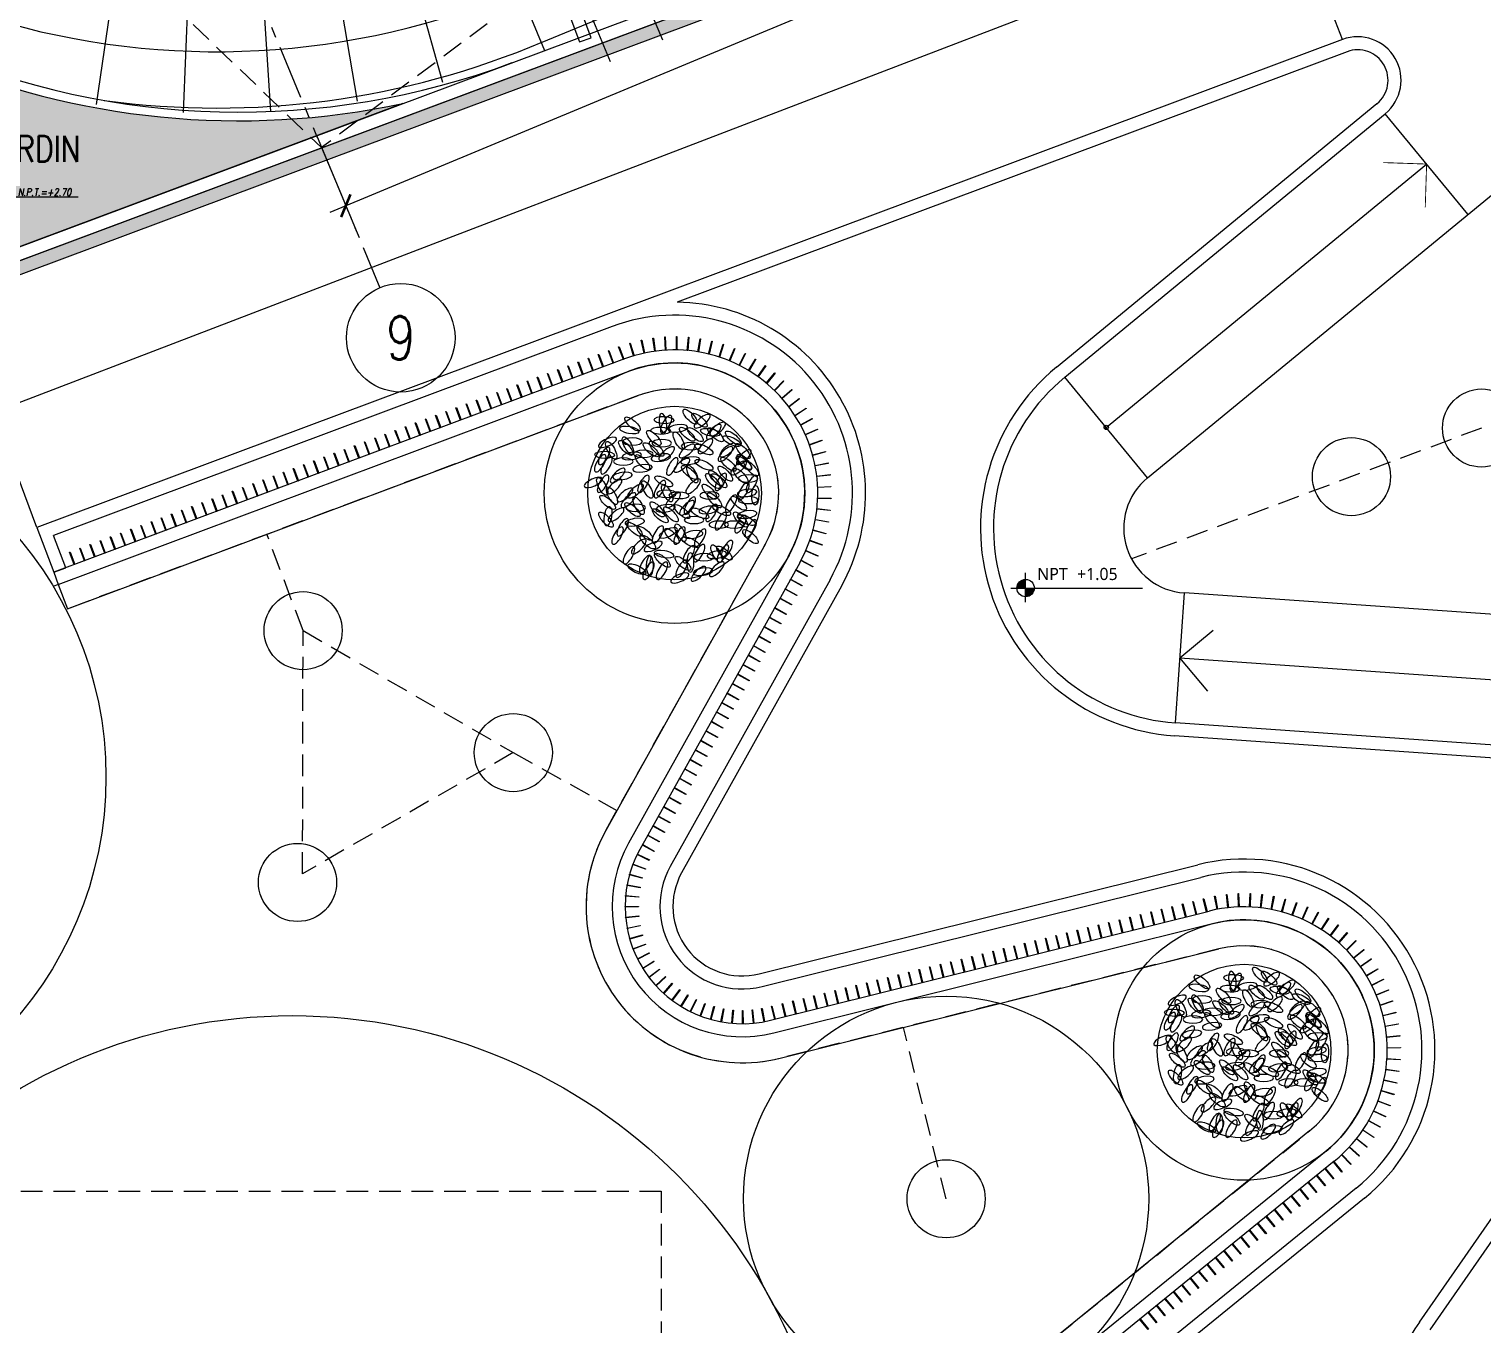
# Model space of a CAD drawing. Header units: millimetres. Extents: x 2471 to 2909, y 1327 to 1568.
# Drawn here: x 2659.06 to 2675.79, y 1391.15 to 1406.07 of the extents above; entities that cross this region are included whole.
import ezdxf
from ezdxf.enums import TextEntityAlignment as Align
from ezdxf.xclip import XClip

# ---------------------------------------------------------------- set-up
doc = ezdxf.new("R2010")
doc.units = ezdxf.units.MM
doc.header["$XCLIPFRAME"] = 2
for name, pattern in [('ACAD_ISO07W100', [3, 0, -3]), ('HIDDEN', [0.375, 0.25, -0.125]), ('PHANTOM', [2.5, 1.25, -0.25, 0.25, -0.25, 0.25, -0.25]), ('XREF_MOBILIARIO_200612$0$DASHED', [19.05, 12.7, -6.35]), ('XREF_MOBILIARIO_200612$0$DASHED2', [0.375, 0.25, -0.125]), ('XREF_MOBILIARIO_200612$0$HIDDEN2', [0.1875, 0.125, -0.0625]), ('XREF_PISOS_200612$0$DASHED', [19.05, 12.7, -6.35]), ('XREF_PISOS_200612$0$HIDDEN2', [0.1875, 0.125, -0.0625])]:
    doc.linetypes.add(name, pattern=pattern)
doc.layers.get('0').update_dxf_attribs({"color": 251, "lineweight": 9})
doc.layers.get('DEFPOINTS').update_dxf_attribs({"color": 251, "lineweight": 9})
for name, color, linetype, lineweight in [('A-EJES', 251, 'PHANTOM', 13), ('A-ESTRUCTURA-HATCH', 251, 'Continuous', 13), ('A-JARDIN', 251, 'Continuous', 13), ('A-MURO ALTO', 251, 'Continuous', 13), ('A-MURO BAJO', 251, 'Continuous', 13), ('A-PROYECCIONES', 251, 'HIDDEN', 13), ('A_30_DispositivosElect', 251, 'Continuous', 13), ('A_50_TextoAmbiente', 251, 'Continuous', 13), ('A_50_TextoIndicaciones', 251, 'Continuous', 13), ('COTAS-EXTER', 251, 'Continuous', 13), ('DLP_VERDE', 251, 'Continuous', 13), ('XREF_MOBILIARIO_200612$0$A-TECHO-PROY', 251, 'XREF_MOBILIARIO_200612$0$DASHED', 13), ('XREF_MOBILIARIO_200612$0$I-MUEBLES', 251, 'Continuous', 13), ('XREF_PAISAJISMO_200612$0$A-AN-SYMB', 251, 'Continuous', 13), ('XREF_PAISAJISMO_200612$0$A-AN-TEXT-NIVEL', 251, 'Continuous', 13), ('XREF_PAISAJISMO_200612$0$A-CARP', 251, 'Continuous', 13), ('XREF_PAISAJISMO_200612$0$A-MURO BAJO', 251, 'Continuous', 13), ('XREF_PAISAJISMO_200612$0$A-PISO', 251, 'Continuous', 13), ('XREF_PAISAJISMO_200612$0$A-PISO-BAJO', 251, 'Continuous', 13), ('XREF_PAISAJISMO_200612$0$HATCH', 251, 'Continuous', 13), ('XREF_PAISAJISMO_200612$0$HATCH MUROS', 251, 'Continuous', 13), ('XREF_PISOS_200612$0$A-TECHO-PROY', 251, 'XREF_PISOS_200612$0$DASHED', 13), ('XREF_VEGETACION_200612$0$0_PA_ficus', 251, 'Continuous', 13)]:
    doc.layers.add(name, color=color, linetype=linetype, lineweight=lineweight)
doc.styles.add('R100-200', font='romans.shx', dxfattribs={"width": 0.8, "height": 0.3})
doc.styles.add('R80', font='romans.shx', dxfattribs={"width": 0.8, "oblique": 15, "height": 0.1})
doc.styles.add('R80-200', font='romans.shx', dxfattribs={"width": 0.8, "oblique": 10, "height": 0.2})
doc.styles.add('ROMANS', font='romans.shx', dxfattribs={"width": 0.8})
doc.styles.add('TXT_COTAS', font='romans.shx', dxfattribs={"width": 0.8})
doc.styles.add('XREF_PAISAJISMO_200612$0$NIVEL50', font='l_10646.ttf', dxfattribs={"height": 0.2})
doc.dimstyles.new('DLP-COTA 200', dxfattribs={"dimtxt": 0.3, "dimasz": 0.2, "dimexe": 0.36, "dimexo": 0.12, "dimgap": 0.12, "dimtad": 1, "dimzin": 0, "dimdsep": 46, "dimtxsty": 'TXT_COTAS', "dimblk": 'ARCHTICK', "dimcen": 0.18, "dimdle": 0.2, "dimclrd": 256, "dimclre": 256, "dimclrt": 2, "dimadec": 0, "dimazin": 0, "dimtfac": 1, "dimtix": 1, "dimtofl": 0, "dimtmove": 2, "dimatfit": 3, "dimfxl": 0.36, "dimtolj": 1, "dimtzin": 0, "dimlwd": 9, "dimlwe": 9, "dimarcsym": 0})

# ---------------------------------------------------------------- blocks, each defined once
blk = doc.blocks.new('TRAZO 2')
at = {"color": 8}
for p, q in [((95.174, 59.329, 0), (105.363, 63.569, 0)), ((95.169, 62.686, 0), (96.557, 59.354, 0)), ((94.569, 62.436, 0), (95.957, 59.104, 0)), ((93.968, 62.193, 0), (95.201, 59.233, 0)), ((93.17, 61.916, 0), (94.025, 58.869, 0)), ((92.512, 61.768, 0), (93.043, 58.649, 0)), ((90.495, 61.743, 0), (90.037, 58.612, 0)), ((91.167, 61.681, 0), (91.038, 58.519, 0)), ((91.842, 61.689, 0), (92.044, 58.531, 0))]:
    blk.add_line(p, q, dxfattribs=at)
for radius, start in [(8.974, 253.2064), (9.623, 262.265)]:
    blk.add_arc((91.425, 68.193, 0), radius, start, 292.9666, dxfattribs=at)
blk = doc.blocks.new('_ArchTick')
at = {"color": 0, "linetype": 'ByBlock', "const_width": 0.15}
blk.add_lwpolyline([(-0.5, -0.5), (0.5, 0.5)], dxfattribs=at)
blk = doc.blocks.new('*D871')
at = {"layer": 'COTAS-EXTER', "lineweight": 9, "transparency": 16777216}
for p, q in [((99.273, 32.243), (99.749, 31.098)), ((99.796, 31.507), (86.64, 26.03)), ((86.487, 26.92), (86.963, 25.775))]:
    blk.add_line(p, q, dxfattribs=at)
at = {"layer": 'DEFPOINTS', "color": 0, "transparency": 16777216}
for p in [(99.227, 32.353), (86.44, 27.03, 0), (86.825, 26.107)]:
    blk.add_point(p, dxfattribs=at)
at = {"layer": 'COTAS-EXTER', "lineweight": 9, "transparency": 16777216, "xscale": 0.2, "yscale": 0.2, "zscale": 0.2}
for p, rotation in [((99.611, 31.43), 22.60266272579443), ((86.825, 26.107), 202.6026627257943)]:
    blk.add_blockref('_ArchTick', p, dxfattribs=dict(at, rotation=rotation))
at = {"layer": 'COTAS-EXTER', "color": 2, "transparency": 16777216, "insert": (93.114, 29.018), "char_height": 0.3, "attachment_point": 5, "rotation": 22.6027, "style": 'TXT_COTAS'}
blk.add_mtext('\\A1;13.85', dxfattribs=at)
blk = doc.blocks.new('EST P1')
at = {"layer": 'A-ESTRUCTURA-HATCH'}
h = blk.add_hatch(dxfattribs=at)
h.set_pattern_fill('ANSI31', color=256, scale=0.02)
h.set_pattern_definition([(45, (-226392.07709, -8188203.05961), (-0.04490128060535, 0.04490128060535), [])])
h.paths.add_polyline_path([(-3.61, 5.05), (-3.61, 4.85), (-44.785, 4.85), (-44.785, -0.15), (-46.99, -0.15), (-46.99, -11.15), (-3.61, -11.15), (-3.61, -11.4), (-47.24, -11.4), (-47.24, 0.15), (-45.035, 0.15), (-45.035, 5.05)])
h.paths.add_polyline_path([(5.876, 4.85), (5.876, 5.05), (35.53, 5.05), (35.53, 4.85)])
h.paths.add_polyline_path([(47.915, 5.05), (35.58, 5.05), (35.58, 4.85), (47.915, 4.85)])
h.paths.add_polyline_path([(51.865, 4.85), (53.376, 4.85), (53.376, 5.05), (51.865, 5.05)])
edge = h.paths.add_edge_path()
edge.add_arc((63.301, -0.15), 9.7, 360, 540)
edge.add_line((53.601, -0.15), (53.801, -0.15))
edge.add_arc((63.301, -0.15), 9.5, 0.9047, 180, ccw=False)
edge.add_line((72.799, 0), (70.351, 0))
edge.add_line((70.351, 0), (70.351, -0.15))
edge.add_line((70.351, -0.15), (73.001, -0.15))
edge = h.paths.add_edge_path()
edge.add_arc((63.301, -0.15), 3.3, 0.0009, 49.9947)
edge.add_line((65.422, 2.378), (65.422, -0.15))
edge.add_line((65.422, -0.15), (65.272, -0.15))
edge.add_line((65.272, -0.15), (65.272, 2.496))
edge.add_arc((63.301, -0.15), 3.3, 53.3166, 180)
edge.add_line((60.001, -0.15), (59.801, -0.15))
edge.add_arc((63.301, -0.15), 3.5, 2.4574, 179.9999, ccw=False)
edge.add_line((66.797, 0), (69.451, 0))
edge.add_line((69.451, 0), (69.451, -0.15))
edge.add_line((69.451, -0.15), (66.601, -0.15))
h.paths.add_polyline_path([(-3.56, -11.15), (35.53, -11.15), (35.53, -11.4), (-3.56, -11.4)])
h.paths.add_polyline_path([(35.58, -11.15), (71.88, -11.15), (71.88, -11.4), (35.58, -11.4)])
blk = doc.blocks.new('A$C47ad906b')
at = {"linetype": 'ACAD_ISO07W100'}
blk.add_blockref('EST P1', (27.086, 53.632), dxfattribs=at)
blk = doc.blocks.new('SIM NIVEL PLANTA')
at = {"linetype": 'Continuous'}
h = blk.add_hatch(dxfattribs=at)
h.set_pattern_fill('_USER', color=256, scale=0.099996, angle=45, style=0, pattern_type=0)
h.set_pattern_definition([(45, (35396.10581, 26516.4892), (-0.0707080889, 0.0707080889), [])])
h.paths.add_polyline_path([(-17.03, 0), (-15.53, 0, 0.409209), (-17.03, 1.47)])
h.paths.add_polyline_path([(-18.53, 0, 0.419236), (-17.03, -1.53), (-17.03, 0)])
for p, q in [((-17.03, -3.97), (-17.03, 3.72)), ((0, 0), (-20, 0))]:
    blk.add_line(p, q)
blk.add_circle((-17.03, -0.03), 1.5, dxfattribs=at)
at = {"style": 'R80'}
blk.add_attdef('N.P.T.+0.00', text='', height=2.03, dxfattribs=at).set_placement((-7.77, 2.01), align=Align.MIDDLE_CENTER)
blk = doc.blocks.new('XREF_VEGETACION_200612$0$FICUS')
at = {"color": 251, "lineweight": 9}
blk.add_circle((0.5865, 0.3153), 0.4, dxfattribs=at)
at = {"color": 251, "lineweight": 0}
for centre, major_axis in [((0.3926, 0.634), (-0.034, 0.0297)), ((0.5377, 0.652), (0.0452, -0.0013)), ((0.7013, 0.6512), (-0.034, 0.0297)), ((0.6447, 0.5865), (-0.034, 0.0297)), ((0.6822, 0.5851), (-0.034, 0.0297)), ((0.7761, 0.5846), (-0.034, 0.0297)), ((0.8574, 0.5691), (-0.034, 0.0297)), ((0.4782, 0.5152), (-0.034, 0.0297)), ((0.7223, 0.5169), (-0.0407, 0.0197)), ((0.8507, 0.555), (-0.0407, 0.0197)), ((0.7223, 0.4456), (-0.0407, 0.0197)), ((0.8349, 0.4486), (-0.034, 0.0297)), ((0.9062, 0.4534), (-0.034, 0.0297)), ((0.6542, 0.4106), (-0.034, 0.0297)), ((0.7921, 0.3726), (-0.034, 0.0297)), ((0.5369, 0.3696), (-0.0407, 0.0197)), ((0.2785, 0.2727), (-0.034, 0.0297)), ((0.3926, 0.2395), (-0.034, 0.0297)), ((0.6073, 0.3051), (0.0452, -0.0013)), ((0.8824, 0.2688), (-0.034, 0.0297)), ((0.521, 0.2109), (-0.034, 0.0297)), ((0.6209, 0.2299), (-0.034, 0.0297)), ((0.7033, 0.2222), (-0.0407, 0.0197)), ((0.8032, 0.2364), (-0.0407, 0.0197)), ((0.9175, 0.1913), (-0.0407, 0.0197)), ((0.4021, 0.1491), (-0.034, 0.0297)), ((0.4497, 0.1301), (-0.034, 0.0297)), ((0.9359, 0.1151), (-0.034, 0.0297)), ((0.463, 0.0902), (-0.034, 0.0297)), ((0.6605, 0.0891), (-0.0407, 0.0197)), ((0.8163, 0.0391), (-0.034, 0.0297)), ((0.5304, 0.0058), (-0.034, 0.0297)), ((0.6255, -0.0084), (-0.034, 0.0297)), ((0.4131, -0.0352), (-0.0407, 0.0197))]:
    blk.add_ellipse(centre, major_axis=major_axis, ratio=0.368421, dxfattribs=at)
at = {"color": 251, "lineweight": 0, "extrusion": (0, 0, -1)}
for centre, major_axis in [((0.5327, 0.6382), (-0.0064, 0.0447)), ((0.5477, 0.6331), (0.0223, 0.0393)), ((0.6016, 0.6138), (0.0446, 0.007)), ((0.7673, 0.598), (0.0319, 0.0319)), ((0.7287, 0.531), (0.0319, 0.0319)), ((0.2444, 0.4529), (0.0223, 0.0393)), ((0.2625, 0.4863), (0.0223, 0.0393)), ((0.2729, 0.4434), (0.0223, 0.0393)), ((0.3889, 0.4862), (0.0446, 0.007)), ((0.5236, 0.4791), (0.0446, 0.007)), ((0.5762, 0.4382), (0.0223, 0.0393)), ((0.6584, 0.4649), (0.0446, 0.007)), ((0.8209, 0.4955), (0.0319, 0.0319)), ((0.906, 0.4813), (0.0319, 0.0319)), ((0.257, 0.3584), (0.0223, 0.0393)), ((0.3245, 0.3963), (0.0319, 0.0319)), ((0.3463, 0.394), (0.0446, 0.007)), ((0.4385, 0.4295), (0.0446, 0.007)), ((0.7997, 0.3669), (0.0223, 0.0393)), ((0.3103, 0.3466), (0.0319, 0.0319)), ((0.4431, 0.3574), (0.0223, 0.0393)), ((0.5191, 0.3336), (0.0223, 0.0393)), ((0.672, 0.3466), (0.0319, 0.0319)), ((0.9208, 0.3161), (0.0446, 0.007)), ((0.9043, 0.3241), (0.0223, 0.0393)), ((0.9424, 0.3574), (0.0223, 0.0393)), ((0.3741, 0.2828), (0.0319, 0.0319)), ((0.549, 0.3118), (0.0452, 0)), ((0.5798, 0.2828), (0.0319, 0.0319)), ((0.6436, 0.2474), (0.0319, 0.0319)), ((0.6571, 0.2575), (0.0223, 0.0393)), ((0.7569, 0.2242), (0.0223, 0.0393)), ((0.8473, 0.267), (0.0223, 0.0393)), ((0.9249, 0.2834), (0.0452, 0)), ((0.3479, 0.1577), (0.0223, 0.0393)), ((0.4031, 0.1814), (0.0446, 0.007)), ((0.5449, 0.2452), (0.0446, 0.007)), ((0.7435, 0.2381), (0.0446, 0.007)), ((0.7997, 0.1862), (0.0223, 0.0393)), ((0.8906, 0.1722), (0.0223, 0.0393)), ((0.9208, 0.2168), (0.0446, 0.007)), ((0.3242, 0.1197), (0.0223, 0.0393)), ((0.5096, 0.1244), (0.0223, 0.0393)), ((0.6095, 0.1197), (0.0223, 0.0393)), ((0.6726, 0.1246), (0.0446, 0.007)), ((0.7046, 0.1101), (0.0223, 0.0393)), ((0.9376, 0.1529), (0.0223, 0.0393)), ((0.3764, 0.0287), (0.0223, 0.0393)), ((0.4215, 0.0689), (0.0319, 0.0319)), ((0.6527, 0.0336), (0.0223, 0.0393)), ((0.6999, 0.0388), (0.0223, 0.0393)), ((0.8094, 0.0364), (0.0223, 0.0393)), ((0.8282, 0.057), (0.0223, 0.0393)), ((0.4515, -0.0113), (0.0223, 0.0393)), ((0.4667, -0.0426), (0.0223, 0.0393)), ((0.4731, -0.0189), (0, 0.0452)), ((0.5285, -0.0426), (0.0223, 0.0393)), ((0.6189, -0.0331), (0.0223, 0.0393)), ((0.6594, -0.0044), (0, 0.0452)), ((0.7812, 0.0312), (0.0446, 0.007)), ((0.7815, -0.0351), (0.0319, 0.0319)), ((0.6972, -0.0563), (0.0319, 0.0319)), ((0.7174, -0.0468), (0.0446, 0.007))]:
    blk.add_ellipse(centre, major_axis=major_axis, ratio=0.368421, start_param=3.141593, end_param=9.424778, dxfattribs=at)
at = {"color": 251, "lineweight": 0}
for centre, major_axis in [((0.6588, 0.667), (-0.031, 0.0328)), ((0.3781, 0.6063), (-0.0444, 0.0083)), ((0.4912, 0.5699), (-0.031, 0.0328)), ((0.5221, 0.6028), (-0.0452, 0.0013)), ((0.7511, 0.5955), (-0.0444, 0.0083)), ((0.2948, 0.5127), (-0.0212, 0.0399)), ((0.3622, 0.5239), (-0.031, 0.0328)), ((0.3716, 0.5343), (-0.0212, 0.0399)), ((0.504, 0.5199), (-0.031, 0.0328)), ((0.6061, 0.5569), (-0.0212, 0.0399)), ((0.9016, 0.5089), (-0.031, 0.0328)), ((0.2644, 0.4918), (-0.0452, 0.0013)), ((0.4384, 0.4579), (-0.031, 0.0328)), ((0.9073, 0.4591), (-0.031, 0.0328)), ((0.9403, 0.4295), (-0.031, 0.0328)), ((0.6683, 0.403), (-0.0212, 0.0399)), ((0.7629, 0.371), (-0.031, 0.0328)), ((0.7775, 0.3848), (-0.031, 0.0328)), ((0.8206, 0.4048), (-0.031, 0.0328)), ((0.8922, 0.3941), (-0.031, 0.0328)), ((0.2534, 0.3462), (-0.0212, 0.0399)), ((0.2984, 0.3033), (-0.0212, 0.0399)), ((0.461, 0.332), (-0.0212, 0.0399)), ((0.5525, 0.3152), (-0.0212, 0.0399)), ((0.7473, 0.3218), (-0.031, 0.0328)), ((0.9588, 0.3057), (0.0013, 0.0452)), ((0.4208, 0.2571), (-0.0212, 0.0399)), ((0.5068, 0.2404), (-0.031, 0.0328)), ((0.7705, 0.2827), (-0.031, 0.0328)), ((0.2706, 0.1932), (0.031, -0.0328)), ((0.2798, 0.2088), (-0.0077, -0.0445)), ((0.57, 0.2174), (-0.031, 0.0328)), ((0.8913, 0.1938), (-0.031, 0.0328)), ((0.5743, 0.118), (-0.031, 0.0328)), ((0.6139, 0.1328), (-0.0212, 0.0399)), ((0.7797, 0.0367), (-0.0212, 0.0399)), ((0.5382, 0.0345), (-0.0444, 0.0083))]:
    blk.add_ellipse(centre, major_axis=major_axis, ratio=0.368421, start_param=3.141593, end_param=9.424778, dxfattribs=at)
at = {"color": 251, "lineweight": 0, "extrusion": (0, 0, -1)}
for centre, major_axis in [((0.7137, 0.6467), (0.0348, 0.0288)), ((0.7849, 0.6104), (0.0348, 0.0288)), ((0.2781, 0.5492), (0.0412, 0.0185)), ((0.393, 0.5528), (-0.0452, 0)), ((0.5277, 0.5457), (-0.0452, 0)), ((0.6441, 0.5097), (0.0348, 0.0288)), ((0.6625, 0.5316), (-0.0452, 0)), ((0.8313, 0.5135), (0.0348, 0.0288)), ((0.3504, 0.4607), (-0.0452, 0)), ((0.4426, 0.4961), (-0.0452, 0)), ((0.5502, 0.4976), (0.0348, 0.0288)), ((0.62, 0.4434), (0.0348, 0.0288)), ((0.8813, 0.4312), (0.0348, 0.0288)), ((0.2124, 0.3643), (0.0412, 0.0185)), ((0.3585, 0.3074), (0.0348, 0.0288)), ((0.4066, 0.325), (0.0348, 0.0288)), ((0.9249, 0.3827), (-0.0452, 0)), ((0.7476, 0.3047), (-0.0452, 0)), ((0.3174, 0.2154), (-0.0348, -0.0288)), ((0.4072, 0.248), (-0.0452, 0)), ((0.6767, 0.1913), (-0.0452, 0)), ((0.5581, 0.1323), (0.0412, 0.0185)), ((0.7901, 0.17), (-0.0452, 0)), ((0.861, 0.17), (-0.0452, 0)), ((0.488, 0.0697), (0.0412, 0.0185)), ((0.7215, 0.0198), (-0.0452, 0)), ((0.6107, -0.0757), (0.0412, 0.0185))]:
    blk.add_ellipse(centre, major_axis=major_axis, ratio=0.368421, dxfattribs=at)
blk = doc.blocks.new('XREF_MOBILIARIO_200612$0$BANCA1')
blk.add_circle((0, 0), 0.45)
blk = doc.blocks.new('XREF_MOBILIARIO_200612')
at = {"layer": 'XREF_MOBILIARIO_200612$0$A-TECHO-PROY', "linetype": 'XREF_MOBILIARIO_200612$0$DASHED2'}
for p, q in [((117.976, 81.012, 0), (113.945, 79.505, 0)), ((104.403, 78.678, 0), (103.987, 79.789, 0)), ((106.824, 77.273, 0), (108.018, 76.608, 0)), ((111.809, 72.134, 0), (111.317, 74.107, 0))]:
    blk.add_line(p, q, dxfattribs=at)
at = {"layer": 'XREF_MOBILIARIO_200612$0$A-TECHO-PROY', "linetype": 'XREF_MOBILIARIO_200612$0$DASHED2', "elevation": 0}
blk.add_lwpolyline([(106.824, 77.273), (104.397, 75.878), (104.403, 78.678)], close=True, dxfattribs=at)
at = {"layer": 'XREF_MOBILIARIO_200612$0$A-TECHO-PROY', "linetype": 'XREF_MOBILIARIO_200612$0$HIDDEN2', "ltscale": 2, "elevation": 0}
blk.add_lwpolyline([(100.028, 72.22), (108.528, 72.22), (108.528, 63.72), (100.028, 63.72)], close=True, dxfattribs=at)
at = {"layer": 'XREF_MOBILIARIO_200612$0$I-MUEBLES'}
for p, rotation in [((117.976, 81.012, 0), 148.0854079934007), ((116.477, 80.452, 0), 148.0854079934007), ((104.403, 78.678, 0), 148.0854079934007), ((106.824, 77.273, 0), 148.0854079934007), ((104.339, 75.778, 0), 82.58618026558783), ((100.677, 74.655, 0), 238.0854079934007), ((111.809, 72.134, 0), 148.0854079934007)]:
    blk.add_blockref('XREF_MOBILIARIO_200612$0$BANCA1', p, dxfattribs=dict(at, rotation=rotation))
blk = doc.blocks.new('XREF_PAISAJISMO_200612$0$NIVELES')
h = blk.add_hatch(color=256)
h.paths.add_polyline_path([(0, 0.081, 0.414214), (-0.086, -0.005), (0, -0.005)])
h.paths.add_polyline_path([(0.086, -0.005), (0, -0.005), (0, -0.09, 0.414214)])
for points in [[(0, -0.145), (0, 0.145)], [(-0.145, -0.005), (1.152, -0.005)]]:
    blk.add_lwpolyline(points)
blk.add_circle((0, -0.005), 0.0855)
at = {"style": 'XREF_PAISAJISMO_200612$0$NIVEL50'}
for tag, p in [('TIPONIVEL', (0.114, 0.008)), ('NIVELPISO', (0.506, 0.008))]:
    blk.add_attdef(tag, p, '', height=0.12, dxfattribs=at)
blk = doc.blocks.new('XREF_PAISAJISMO_200612$0$baranda banca')
at = {"layer": 'XREF_PAISAJISMO_200612$0$HATCH', "true_color": 0xffffff}
h = blk.add_hatch(dxfattribs=at)
h.set_pattern_fill('ANGLE')
h.set_pattern_definition([(0, (-67.281, -29.5266), (0, 6.985), [5.08, -1.905]), (90, (-67.281, -29.5266), (-6.985, 4e-16), [5.08, -1.905])])
h.paths.add_polyline_path([(-0.119, -0.096), (-0.002, 0.002), (0.002, -0.002), (-0.116, -0.1)])
blk.add_lwpolyline([(-0.119, -0.096), (-0.002, 0.002), (0.002, -0.002), (-0.116, -0.1)], close=True)
blk = doc.blocks.new('A$Cda3111fd')
at = {"layer": 'XREF_PAISAJISMO_200612$0$HATCH MUROS', "true_color": 0xf8991e, "transparency": 33554636}
h = blk.add_hatch(color=30, dxfattribs=at)
h.dxf.hatch_style = 1
h.paths.add_polyline_path([(93.59, 54.516), (93.549, 54.661), (67.627, 44.97), (66.587, 45.43), (66.526, 45.293), (67.622, 44.808)])
at = {"layer": 'XREF_PAISAJISMO_200612$0$A-AN-SYMB'}
for p, q in [((72.19, 45.041, 0), (87.189, 50.793, 0)), ((84.981, 44.849, 0), (88.691, 47.899, 0)), ((85.849, 42.21, 0), (92.079, 41.777, 0))]:
    blk.add_line(p, q, dxfattribs=at)
at = {"layer": 'XREF_PAISAJISMO_200612$0$A-AN-SYMB', "const_width": 0.01, "elevation": 0, "flags": 128}
blk.add_lwpolyline([(88.191, 47.916), (88.691, 47.899), (88.675, 47.4)], dxfattribs=at)
at = {"layer": 'XREF_PAISAJISMO_200612$0$A-AN-SYMB', "elevation": 0}
blk.add_lwpolyline([(86.17, 41.826), (85.849, 42.21), (86.233, 42.531)], dxfattribs=at)
at = {"layer": 'XREF_PAISAJISMO_200612$0$A-AN-SYMB'}
blk.add_circle((85.001, 44.865, 0), 0.025, dxfattribs=at)
at = {"layer": 'XREF_PAISAJISMO_200612$0$A-MURO BAJO'}
for p, q in [((87.775, 49.193, 0), (80.059, 46.308, 0)), ((84.429, 45.56, 0), (88.119, 48.595, 0)), ((84.524, 45.444, 0), (88.215, 48.479, 0)), ((79.312, 46.029, 0), (72.875, 43.622, 0)), ((81.078, 43.524, 0), (79.237, 40.222, 0)), ((81.34, 43.378, 0), (79.499, 40.076, 0)), ((81.471, 43.305, 0), (79.63, 40.003, 0)), ((81.82, 43.11, 0), (79.98, 39.809, 0)), ((81.951, 43.037, 0), (80.111, 39.736, 0)), ((92.002, 41.03, 0), (85.797, 41.462, 0)), ((91.991, 40.881, 0), (85.787, 41.312, 0)), ((88.607, 34.557, 0), (92.405, 40.018, 0)), ((81.003, 38.57, 0), (86.055, 39.828, 0)), ((88.73, 34.471, 0), (92.528, 39.932, 0)), ((81.039, 38.424, 0), (86.091, 39.682, 0)), ((81.136, 38.036, 0), (86.188, 39.294, 0)), ((81.172, 37.891, 0), (86.224, 39.149, 0)), ((81.245, 37.6, 0), (86.297, 38.858, 0)), ((87.343, 36.762, 0), (83.25, 33.436, 0)), ((87.533, 36.529, 0), (83.439, 33.203, 0)), ((87.627, 36.413, 0), (83.533, 33.087, 0)), ((87.879, 36.102, 0), (83.786, 32.776, 0)), ((87.974, 35.986, 0), (83.88, 32.66, 0))]:
    blk.add_line(p, q, dxfattribs=at)
at = {"layer": 'XREF_PAISAJISMO_200612$0$A-MURO BAJO', "elevation": 0}
for points in [[(79.452, 45.654), (72.879, 43.197), (72.932, 43.056), (79.504, 45.513)], [(72.932, 43.056), (73.037, 42.775), (79.609, 45.232)]]:
    blk.add_lwpolyline(points, dxfattribs=at)
at = {"layer": 'XREF_PAISAJISMO_200612$0$A-MURO BAJO'}
blk.add_polyline3d([(87.722, 49.333, 0), (72.686, 43.712, 0), (72.879, 43.197, 0), (73.018, 43.249, 0), (72.875, 43.622, 0)], dxfattribs=at)
at = {"layer": 'XREF_PAISAJISMO_200612$0$A-MURO BAJO', "extrusion": (-2.07497e-09, 1.2243e-08, 1)}
for radius in [0.5, 0.35]:
    blk.add_arc((87.897, 48.865, 0), radius, 309.4285, 110.4992, dxfattribs=at)
at = {"layer": 'XREF_PAISAJISMO_200612$0$A-MURO BAJO'}
for centre, radius, start, end in [((80.029, 44.108, 0), 2.2, 330.8672, 89.2193), ((80.029, 44.108, 0), 2.05, 330.8672, 110.4992), ((80.029, 44.108, 0), 1.65, 330.8672, 110.4992), ((80.029, 44.108, 0), 1.5, 330.8672, 110.4992), ((85.953, 43.706, 0), 2.4, 129.4285, 266.0209), ((85.953, 43.706, 0), 2.25, 129.4285, 266.0209), ((80.029, 44.108, 0), 1.2, 330.8672, 110.4992), ((80.81, 39.346, 0), 1.8, 150.8672, 283.9833), ((80.81, 39.346, 0), 1.5, 150.8672, 283.9833), ((80.81, 39.346, 0), 1.35, 150.8672, 283.9833), ((86.587, 37.693, 0), 2.2, 309.0922, 103.9833), ((80.81, 39.346, 0), 0.95, 150.8672, 283.9833), ((80.81, 39.346, 0), 0.8, 150.8672, 283.9833), ((86.587, 37.693, 0), 2.05, 309.0922, 103.9833), ((86.587, 37.693, 0), 1.65, 309.0922, 103.9833), ((86.587, 37.693, 0), 1.5, 309.0922, 103.9833), ((86.587, 37.693, 0), 1.2, 309.0922, 103.9833)]:
    blk.add_arc(centre, radius, start, end, dxfattribs=at)
at = {"layer": 'XREF_PAISAJISMO_200612$0$A-MURO BAJO', "extrusion": (1.16482e-07, 5.6529e-08, 1)}
blk.add_arc((90.578, 33.187, 0), 2.4, 145.1871, 281.5424, dxfattribs=at)
at = {"layer": 'XREF_PAISAJISMO_200612$0$A-PISO'}
for p, q in [((87.722, 49.333, 0), (86.719, 51.948, 0)), ((85.477, 44.286, 0), (91.044, 48.864, 0)), ((89.167, 47.32, 0), (88.215, 48.479, 0)), ((85.477, 44.286, 0), (84.524, 45.444, 0)), ((85.797, 41.462, 0), (85.901, 42.958, 0)), ((92.106, 42.527, 0), (85.901, 42.958, 0))]:
    blk.add_line(p, q, dxfattribs=at)
blk.add_arc((85.953, 43.706, 0), 0.75, 129.4285, 266.0209, dxfattribs=at)
at = {"layer": 'XREF_PAISAJISMO_200612$0$A-PISO-BAJO'}
for p, q in [((72.686, 43.712, 0), (71.706, 46.335, 0)), ((72.932, 43.056, 0), (72.873, 43.034, 0))]:
    blk.add_line(p, q, dxfattribs=at)
at = {"layer": 'XREF_PAISAJISMO_200612$0$A-PISO-BAJO', "elevation": 0}
for points in [[(66.587, 45.43), (67.627, 44.97), (93.549, 54.661)], [(66.526, 45.293), (67.622, 44.808), (93.59, 54.516)]]:
    blk.add_lwpolyline(points, dxfattribs=at)
at = {"layer": 'XREF_PAISAJISMO_200612$0$A-PISO-BAJO'}
for centre, radius in [((80.029, 44.108, 0), 1.5), ((69.218, 40.84, 0), 4.263), ((86.587, 37.693, 0), 1.5), ((83.157, 35.981, 0), 2.333), ((75.626, 31.816, 0), 6.273)]:
    blk.add_circle(centre, radius, dxfattribs=at)
at = {"layer": 'XREF_PISOS_200612$0$A-TECHO-PROY', "linetype": 'XREF_PISOS_200612$0$HIDDEN2', "ltscale": 2, "elevation": 0}
blk.add_lwpolyline([(59.366, 29.111), (73.248, 12.369, 0.439366), (77.22, 12.168), (91.405, 26.127, 0.567113), (90.919, 28.128), (83.852, 30.32, -0.598968), (83.25, 33.436), (87.343, 36.762, 0.801804), (86.297, 38.858), (81.245, 37.6, -0.656353), (79.237, 40.222), (81.078, 43.524, 0.697818), (79.609, 45.232), (73.037, 42.775)], format="xyb", dxfattribs=at)
blk.add_blockref('XREF_MOBILIARIO_200612', (-28.652, -36.154, 0))
at = {"layer": 'XREF_PAISAJISMO_200612$0$A-AN-TEXT-NIVEL'}
ref = blk.add_blockref('XREF_PAISAJISMO_200612$0$NIVELES', (84.073, 43.02, 0), dxfattribs=dict(at, xscale=1.169359018536425, yscale=1.169359018536425, zscale=1.169359018536425))
ref.add_attrib('TIPONIVEL', 'NPT', dxfattribs={"layer": '0', "height": 0.1403, "style": 'XREF_PAISAJISMO_200612$0$NIVEL50'}).set_placement((84.206, 43.065, 0), align=Align.BOTTOM_LEFT)
ref.add_attrib('NIVELPISO', '+1.05', dxfattribs={"layer": '0', "height": 0.1403, "style": 'XREF_PAISAJISMO_200612$0$NIVEL50'}).set_placement((84.665, 43.065, 0), align=Align.BOTTOM_LEFT)
at = {"layer": 'XREF_PAISAJISMO_200612$0$A-CARP'}
for p, rotation in [((79.681, 45.721, 0), 242.5259999492259), ((79.804, 45.743, 0), 238.1854105921742), ((79.928, 45.755, 0), 233.8448212351226), ((80.053, 45.758, 0), 229.504231878071), ((80.178, 45.752, 0), 225.1636425210194), ((80.302, 45.736, 0), 220.8230531639676), ((80.424, 45.71, 0), 216.4824638069161), ((79.207, 45.563, 0), 250.8348125975554), ((79.324, 45.606, 0), 250.8348125975554), ((79.442, 45.65, 0), 250.8348125975554), ((79.56, 45.69, 0), 246.8665893062773), ((80.545, 45.676, 0), 212.1418744498644), ((80.662, 45.632, 0), 207.8012850928129), ((80.775, 45.58, 0), 203.4606957357613), ((78.739, 45.388, 0), 250.8348125975554), ((78.856, 45.431, 0), 250.8348125975554), ((78.973, 45.475, 0), 250.8348125975554), ((79.09, 45.519, 0), 250.8348125975554), ((80.885, 45.52, 0), 199.1201063787097), ((80.989, 45.451, 0), 194.7795170216581), ((78.271, 45.212, 0), 250.8348125975554), ((78.388, 45.256, 0), 250.8348125975554), ((78.505, 45.3, 0), 250.8348125975554), ((78.622, 45.344, 0), 250.8348125975554), ((81.088, 45.374, 0), 190.4389276646062), ((81.181, 45.291, 0), 186.0983383075548), ((77.802, 45.037, 0), 250.8348125975554), ((77.919, 45.081, 0), 250.8348125975554), ((78.037, 45.125, 0), 250.8348125975554), ((78.154, 45.169, 0), 250.8348125975554), ((81.267, 45.2, 0), 181.7577489505033), ((81.346, 45.103, 0), 177.4171595934518), ((77.451, 44.906, 0), 250.8348125975554), ((77.568, 44.95, 0), 250.8348125975554), ((77.685, 44.994, 0), 250.8348125975554), ((81.417, 45.001, 0), 173.0765702364), ((76.983, 44.731, 0), 250.8348125975554), ((77.1, 44.775, 0), 250.8348125975554), ((77.217, 44.819, 0), 250.8348125975554), ((77.334, 44.862, 0), 250.8348125975554), ((81.481, 44.893, 0), 168.7359808793484), ((81.536, 44.781, 0), 164.3953915222969), ((76.514, 44.556, 0), 250.8348125975554), ((76.632, 44.6, 0), 250.8348125975554), ((76.749, 44.643, 0), 250.8348125975554), ((76.866, 44.687, 0), 250.8348125975554), ((81.583, 44.665, 0), 160.0548021652455), ((76.046, 44.381, 0), 250.8348125975554), ((76.163, 44.425, 0), 250.8348125975554), ((76.28, 44.468, 0), 250.8348125975554), ((76.397, 44.512, 0), 250.8348125975554), ((81.62, 44.546, 0), 155.714212808194), ((81.649, 44.424, 0), 151.3736234511424), ((75.578, 44.206, 0), 250.8348125975554), ((75.695, 44.249, 0), 250.8348125975554), ((75.812, 44.293, 0), 250.8348125975554), ((75.929, 44.337, 0), 250.8348125975554), ((81.668, 44.301, 0), 147.0330340940908), ((75.109, 44.031, 0), 250.8348125975554), ((75.227, 44.074, 0), 250.8348125975554), ((75.344, 44.118, 0), 250.8348125975554), ((75.461, 44.162, 0), 250.8348125975554), ((81.678, 44.176, 0), 142.6924447370392), ((74.758, 43.899, 0), 250.8348125975554), ((74.875, 43.943, 0), 250.8348125975554), ((74.992, 43.987, 0), 250.8348125975554), ((81.678, 44.051, 0), 138.3518553799875), ((74.29, 43.724, 0), 250.8348125975554), ((74.407, 43.768, 0), 250.8348125975554), ((74.524, 43.812, 0), 250.8348125975554), ((74.641, 43.855, 0), 250.8348125975554), ((81.651, 43.803, 0), 129.6706766658843), ((81.669, 43.927, 0), 134.0112660229359), ((73.821, 43.549, 0), 250.8348125975554), ((73.939, 43.593, 0), 250.8348125975554), ((74.056, 43.637, 0), 250.8348125975554), ((74.173, 43.68, 0), 250.8348125975554), ((81.623, 43.681, 0), 125.3300873088328), ((73.353, 43.374, 0), 250.8348125975554), ((73.47, 43.418, 0), 250.8348125975554), ((73.587, 43.462, 0), 250.8348125975554), ((73.704, 43.505, 0), 250.8348125975554), ((81.586, 43.562, 0), 120.9894979517813), ((73.119, 43.286, 0), 250.8348125975554), ((73.236, 43.33, 0), 250.8348125975554), ((81.486, 43.333, 0), 112.308319237678), ((81.54, 43.446, 0), 116.6489085947296), ((81.425, 43.224, 0), 111.2027621252726), ((81.304, 43.005, 0), 111.2027621252726), ((81.364, 43.115, 0), 111.2027621252726), ((81.243, 42.896, 0), 111.2027621252726), ((81.121, 42.678, 0), 111.2027621252726), ((81.182, 42.787, 0), 111.2027621252726), ((81.06, 42.569, 0), 111.2027621252726), ((80.938, 42.35, 0), 111.2027621252726), ((80.999, 42.46, 0), 111.2027621252726), ((80.817, 42.132, 0), 111.2027621252726), ((80.878, 42.241, 0), 111.2027621252726), ((80.756, 42.023, 0), 111.2027621252726), ((80.634, 41.804, 0), 111.2027621252726), ((80.695, 41.914, 0), 111.2027621252726), ((80.573, 41.695, 0), 111.2027621252726), ((80.452, 41.477, 0), 111.2027621252726), ((80.513, 41.586, 0), 111.2027621252726), ((80.391, 41.368, 0), 111.2027621252726), ((80.269, 41.149, 0), 111.2027621252726), ((80.33, 41.258, 0), 111.2027621252726), ((80.208, 41.04, 0), 111.2027621252726), ((80.087, 40.822, 0), 111.2027621252726), ((80.147, 40.931, 0), 111.2027621252726), ((80.026, 40.713, 0), 111.2027621252726), ((79.904, 40.494, 0), 111.2027621252726), ((79.965, 40.603, 0), 111.2027621252726), ((79.843, 40.385, 0), 111.2027621252726), ((79.721, 40.167, 0), 111.2027621252726), ((79.782, 40.276, 0), 111.2027621252726), ((79.661, 40.057, 0), 111.2027621252726), ((79.551, 39.833, 0), 119.1883550544916), ((79.601, 39.948, 0), 113.8831902847618), ((79.482, 39.593, 0), 129.7986845939514), ((79.511, 39.715, 0), 124.4935198242215), ((79.465, 39.469, 0), 135.1038493636811), ((86.529, 39.342, 0), 232.328389896921), ((86.654, 39.342, 0), 227.9878005398693), ((79.46, 39.344, 0), 140.409014133411), ((85.795, 39.196, 0), 244.3188769614397), ((85.917, 39.227, 0), 244.3188769614397), ((86.038, 39.257, 0), 244.3188769614397), ((86.159, 39.287, 0), 244.3188769614397), ((86.281, 39.315, 0), 241.0095686110241), ((86.405, 39.333, 0), 236.6689792539726), ((86.779, 39.332, 0), 223.6472111828178), ((86.902, 39.313, 0), 219.3066218257663), ((87.024, 39.284, 0), 214.9660324687149), ((87.143, 39.246, 0), 210.6254431116633), ((87.259, 39.2, 0), 206.2848537546117), ((79.466, 39.22, 0), 145.7141789031409), ((79.483, 39.096, 0), 151.0193436728705), ((85.067, 39.015, 0), 244.3188769614397), ((85.189, 39.045, 0), 244.3188769614397), ((85.31, 39.076, 0), 244.3188769614397), ((85.431, 39.106, 0), 244.3188769614397), ((85.553, 39.136, 0), 244.3188769614397), ((85.674, 39.166, 0), 244.3188769614397), ((87.371, 39.145, 0), 201.9442643975601), ((87.479, 39.081, 0), 197.6036750405085), ((79.512, 38.974, 0), 156.3245084426002), ((84.461, 38.864, 0), 244.3188769614397), ((84.582, 38.894, 0), 244.3188769614397), ((84.704, 38.925, 0), 244.3188769614397), ((84.825, 38.955, 0), 244.3188769614397), ((84.946, 38.985, 0), 244.3188769614397), ((87.581, 39.01, 0), 193.2630856834569), ((87.678, 38.931, 0), 188.9224963264055), ((79.552, 38.856, 0), 161.62967321233), ((79.603, 38.742, 0), 166.9348379820597), ((83.733, 38.683, 0), 244.3188769614397), ((83.855, 38.713, 0), 244.3188769614397), ((83.976, 38.743, 0), 244.3188769614397), ((84.097, 38.774, 0), 244.3188769614397), ((84.218, 38.804, 0), 244.3188769614397), ((84.34, 38.834, 0), 244.3188769614397), ((87.769, 38.844, 0), 184.581906969354), ((87.852, 38.752, 0), 180.2413176123023), ((79.664, 38.633, 0), 172.2400027517896), ((83.127, 38.532, 0), 244.3188769614397), ((83.248, 38.562, 0), 244.3188769614397), ((83.369, 38.592, 0), 244.3188769614397), ((83.491, 38.623, 0), 244.3188769614397), ((83.612, 38.653, 0), 244.3188769614397), ((87.929, 38.653, 0), 175.9007282552509), ((79.734, 38.53, 0), 177.5451675215195), ((79.815, 38.434, 0), 182.8503322912492), ((82.399, 38.351, 0), 244.3188769614397), ((82.52, 38.381, 0), 244.3188769614397), ((82.642, 38.411, 0), 244.3188769614397), ((82.763, 38.441, 0), 244.3188769614397), ((82.884, 38.472, 0), 244.3188769614397), ((83.005, 38.502, 0), 244.3188769614397), ((87.998, 38.548, 0), 171.5601388981993), ((88.058, 38.439, 0), 167.2195495411476), ((79.903, 38.346, 0), 188.155497060979), ((80, 38.266, 0), 193.4606618307089), ((80.103, 38.196, 0), 198.7658266004387), ((81.671, 38.169, 0), 244.3188769614397), ((81.792, 38.2, 0), 244.3188769614397), ((81.914, 38.23, 0), 244.3188769614397), ((82.035, 38.26, 0), 244.3188769614397), ((82.156, 38.29, 0), 244.3188769614397), ((82.278, 38.32, 0), 244.3188769614397), ((88.111, 38.326, 0), 162.8789601840961), ((80.212, 38.136, 0), 204.0709913701687), ((80.327, 38.085, 0), 209.3761561398985), ((80.445, 38.046, 0), 214.6813209096283), ((80.567, 38.018, 0), 219.9864856793582), ((80.691, 38.001, 0), 225.2916504490878), ((80.816, 37.996, 0), 230.5968152188175), ((80.941, 38.003, 0), 235.9019799885473), ((81.064, 38.02, 0), 241.2071447582771), ((81.186, 38.049, 0), 244.3188769614397), ((81.307, 38.079, 0), 244.3188769614397), ((81.429, 38.109, 0), 244.3188769614397), ((81.55, 38.139, 0), 244.3188769614397), ((88.154, 38.209, 0), 158.5383708270446), ((88.189, 38.088, 0), 154.197781469993), ((88.214, 37.966, 0), 149.8571921129412), ((88.23, 37.842, 0), 145.5166027558896), ((88.234, 37.592, 0), 136.8354240417865), ((88.236, 37.717, 0), 141.1760133988381), ((88.221, 37.468, 0), 132.4948346847349), ((88.2, 37.345, 0), 128.1542453276834), ((88.128, 37.106, 0), 119.4730666135801), ((88.169, 37.224, 0), 123.8136559706318), ((88.08, 36.991, 0), 115.1324772565284), ((88.022, 36.88, 0), 110.7918878994768), ((87.883, 36.672, 0), 102.1107091853735), ((87.956, 36.773, 0), 106.4512985424251), ((87.714, 36.488, 0), 93.42953047127044), ((87.802, 36.577, 0), 97.77011982832204), ((87.523, 36.328, 0), 89.42773684622861), ((87.62, 36.406, 0), 89.42773684622861), ((87.328, 36.17, 0), 89.42773684622861), ((87.426, 36.249, 0), 89.42773684622861), ((87.134, 36.012, 0), 89.42773684622861), ((87.231, 36.091, 0), 89.42773684622861), ((86.94, 35.855, 0), 89.42773684622861), ((87.037, 35.933, 0), 89.42773684622861), ((86.746, 35.697, 0), 89.42773684622861), ((86.843, 35.776, 0), 89.42773684622861), ((86.552, 35.539, 0), 89.42773684622861), ((86.649, 35.618, 0), 89.42773684622861), ((86.358, 35.382, 0), 89.42773684622861), ((86.455, 35.46, 0), 89.42773684622861), ((86.067, 35.145, 0), 89.42773684622861), ((86.164, 35.224, 0), 89.42773684622861), ((86.261, 35.303, 0), 89.42773684622861), ((85.873, 34.988, 0), 89.42773684622861), ((85.97, 35.066, 0), 89.42773684622861), ((85.679, 34.83, 0), 89.42773684622861), ((85.776, 34.909, 0), 89.42773684622861), ((85.485, 34.672, 0), 89.42773684622861), ((85.582, 34.751, 0), 89.42773684622861), ((85.388, 34.593, 0), 89.42773684622861)]:
    blk.add_blockref('XREF_PAISAJISMO_200612$0$baranda banca', p, dxfattribs=dict(at, rotation=rotation))
at = {"layer": 'XREF_VEGETACION_200612$0$0_PA_ficus', "xscale": 2.49999999999999, "yscale": 2.49999999999999, "zscale": 2.49999999999999}
for p in [(78.563, 43.32, 0), (85.123, 36.893, 0)]:
    blk.add_blockref('XREF_VEGETACION_200612$0$FICUS', p, dxfattribs=at)
blk = doc.blocks.new('A$C4760cff2')
at = {"layer": 'A_50_TextoAmbiente', "style": 'R100-200', "width": 0.8}
blk.add_text('JARDIN', height=0.3, dxfattribs=at).set_placement((42.842, -60.717))
blk = doc.blocks.new('POSTE LED')
at = {"layer": 'A_30_DispositivosElect'}
blk.add_lwpolyline([(0.285, 0.071), (0, 0.071), (0, -0.071), (0.285, -0.071)], close=True, dxfattribs=at)
for points in [[(0.575, 0.029), (0.285, 0.029), (0.285, -0.029), (0.575, -0.029)], [(0.573, 0), (0.285, 0)]]:
    blk.add_lwpolyline(points, dxfattribs=at)
for radius in [0.306, 0.256]:
    blk.add_circle((0.879, 0), radius, dxfattribs=at)
blk = doc.blocks.new('A$C64a6e5d1')
at = {"layer": 'A-EJES', "ltscale": 0.5}
blk.add_line((82.221, 37.165), (87.218, 25.163), dxfattribs=at)
at = {"layer": 'A-EJES', "linetype": 'Continuous'}
blk.add_circle((87.458, 24.586), 0.625, dxfattribs=at)
at = {"layer": 'A-EJES', "color": 1, "linetype": 'Continuous', "style": 'ROMANS', "width": 0.8}
blk.add_text('9', height=0.5, dxfattribs=at).set_placement((87.458, 24.586), align=Align.MIDDLE_CENTER)
at = {"layer": 'COTAS-EXTER'}
dim = blk.add_aligned_dim(p1=(99.227, 32.353, 0), p2=(86.44, 27.03), distance=1, dimstyle='DLP-COTA 200', dxfattribs=at)
dim.commit()
dim.dimension.update_dxf_attribs({"geometry": '*D871', "text_midpoint": (93.114, 29.018, 0)})

msp = doc.modelspace()

# ---------------------------------------------------------------- hatches: boundary and pattern name
at = {"layer": 'DLP_VERDE'}
h = msp.add_hatch(dxfattribs=at)
h.set_pattern_fill('AR-SAND', color=256, scale=0.0035, angle=215)
h.set_pattern_definition([(252.5, (2602.00337, 1377.16765), (0.1028379, -0.13710426), [0, -0.135128, 0, -0.15113, 0, -0.1444625]), (222.5, (2602.00337, 1377.16765), (0.0150241, -0.29575865), [0, -0.072898, 0, -0.121793, 0, -0.0466725]), (182.5, (2602.09294, 1377.23037), (-0.22649154, -0.15920515), [0, -0.04445, 0, -0.16002, 0, -0.208915]), (172.5, (2602.09294, 1377.23037), (-0.1741606, -0.21719985), [0, -0.022225, 0, -0.104902, 0, -0.120015])])
edge = h.paths.add_edge_path()
edge.add_line((2656.671, 1402.711), (2657.568, 1404.753))
edge.add_line((2657.568, 1404.753), (2651.073, 1407.606))
edge.add_line((2651.073, 1407.606), (2651.295, 1408.109))
edge.add_arc((2651.151, 1402.061), 6.05, 66.698, 88.6426, ccw=False)
edge.add_line((2653.544, 1407.617), (2657.868, 1405.755))
edge.add_arc((2661.468, 1414.112), 9.1, 246.6984, 281.9978)
edge.add_line((2663.36, 1405.211), (2654.053, 1401.732))
edge.add_line((2654.053, 1401.732), (2654.813, 1403.451))
edge.add_line((2654.813, 1403.451), (2656.578, 1402.676))
edge = h.paths.add_edge_path()
edge.add_line((2646.108, 1405.112), (2648.061, 1404.252))
edge.add_line((2648.061, 1404.252), (2649.685, 1407.93))
edge.add_arc((2651.069, 1402.247), 5.849, 103.6891, 142.892)
edge.add_line((2646.405, 1405.776), (2646.108, 1405.112))

# ---------------------------------------------------------------- linework, layer by layer
at = {"layer": 'A-JARDIN', "color": 58, "true_color": 0x4d6600, "elevation": 0}
msp.add_lwpolyline([(2656.671, 1402.711), (2657.568, 1404.753), (2651.073, 1407.606), (2651.295, 1408.109, -0.096045), (2653.544, 1407.617), (2657.868, 1405.755, 0.155252), (2663.36, 1405.211), (2654.053, 1401.732), (2654.813, 1403.451), (2656.578, 1402.676)], format="xyb", dxfattribs=at)
at = {"layer": 'A-MURO ALTO', "elevation": 0}
msp.add_lwpolyline([(2654.053, 1401.732), (2680.692, 1411.691), (2680.75, 1411.553), (2654.112, 1401.594)], dxfattribs=at)
at = {"layer": 'A-MURO BAJO', "elevation": 0}
for points in [[(2653.913, 1401.663), (2654.762, 1403.583), (2656.592, 1402.779), (2657.437, 1404.702), (2650.941, 1407.555), (2651.23, 1408.21, -0.098795), (2653.584, 1407.709), (2657.908, 1405.847, 0.193477), (2664.62, 1405.682)], [(2656.671, 1402.711), (2657.568, 1404.753), (2651.073, 1407.606), (2651.295, 1408.109, -0.096045), (2653.544, 1407.617), (2657.868, 1405.755, 0.155248), (2663.36, 1405.211, 0.155248)]]:
    msp.add_lwpolyline(points, format="xyb", dxfattribs=at)
at = {"layer": 'A-PROYECCIONES'}
for p in [(2648.214, 1418.309, 0), (2673.038, 1412.648, 0)]:
    msp.add_line(p, (2662.425, 1404.703, 0), dxfattribs=at)

# ---------------------------------------------------------------- block references
at = {"color": 1}
msp.add_blockref('A$C64a6e5d1', (2575.879, 1377.927), dxfattribs=at)
at = {"rotation": 0.008731308866726288}
msp.add_blockref('TRAZO 2', (2569.802, 1346.575, 0), dxfattribs=at)
at = {"layer": 'A_30_DispositivosElect', "color": 7, "rotation": 110.4996367741419}
msp.add_blockref('POSTE LED', (2665.462, 1405.945, 0), dxfattribs=at)
at = {"layer": 'A_50_TextoIndicaciones'}
ref = msp.add_blockref('SIM NIVEL PLANTA', (2659.623, 1404.132, 0), dxfattribs=dict(at, xscale=0.04999999999999999, yscale=0.04999999999999999, zscale=0.04999999999999999, rotation=0.009024318233188236))
ref.add_attrib('N.P.T.+0.00', 'N.P.T.=+2.70', dxfattribs={"layer": '0', "height": 0.08533, "rotation": 0.009, "style": 'R80-200', "oblique": 10, "width": 0.8}).set_placement((2659.235, 1404.233, 0), align=Align.TOP_CENTER)

# ---------------------------------------------------------------- next in the draw order: block references
at = {"linetype": 'ACAD_ISO07W100'}
ref = msp.add_blockref('A$C47ad906b', (2601.728, 1500.835, 0), dxfattribs=dict(at, rotation=257.382711444673))
XClip(ref).set_block_clipping_path([(-32.7771099955, 2.2226421868), (98.966152451, 2.2311685525), (98.9658266148, 7.2312249728), (99.7946497677, 7.2312789899), (100.0860832045, 13.4814635285), (100.1766123548, 17.3149815146), (100.3267845167, 20.5304395065), (97.1711962195, 20.6773210117), (93.5338054346, 23.2807166483), (85.4122358067, 23.2798339301), (85.4121779315, 21.8087508774), (84.8685753467, 21.4595517737), (84.2744105561, 21.0140181032), (83.7236675164, 20.5315185136), (83.2217984032, 20.020823719), (82.9119482925, 19.6642585539), (82.6902667088, 19.3857521464), (82.4208442196, 19.0171344008), (81.5253252406, 21.681570397), (-19.0374325849, 21.6816708043), (-22.9522799095, 17.2482101666), (-26.3217196958, 13.732875739), (-31.4099124894, 12.2080788992), (-35.6628028844, 13.1383932107)])

# ---------------------------------------------------------------- next in the draw order: block references
for name, p in [('A$C4760cff2', (2615.715, 1465.258, 0)), ('A$Cda3111fd', (2586.461, 1356.615, 0))]:
    msp.add_blockref(name, p)

doc.saveas('drawing.dxf')
